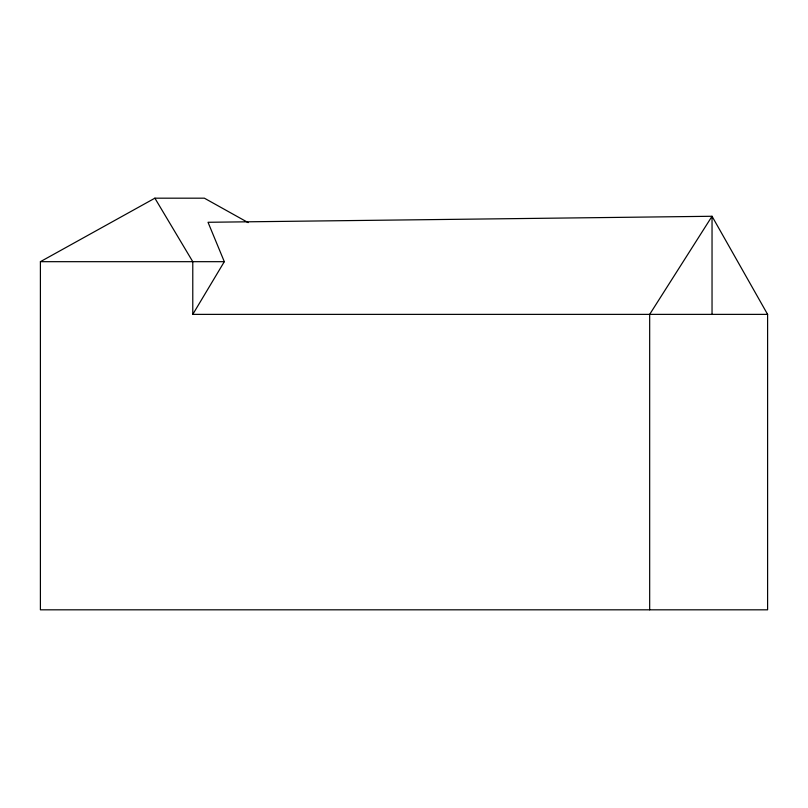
<?xml version="1.0" encoding="UTF-8"?>
<svg xmlns="http://www.w3.org/2000/svg" width="808" height="808" viewBox="0 0 808 808"><rect width="100%" height="100%" fill="white"/><g stroke="black" fill="none" stroke-linecap="round" stroke-linejoin="round"><path stroke-width="1.21" d="M767.6 314.373L192.779 314.373L224.311 261.681L208.02 222.281L712.04 216.271L767.6 314.373L767.6 609.818L40.4 609.818L40.4 261.681L154.883 198.182L204.374 198.182L248.157 222.604M40.4 261.681L224.311 261.681M154.883 198.182L192.779 261.681L192.779 314.373M712.04 314.373L712.04 216.271L649.672 314.373L649.672 609.818"/></g></svg>
